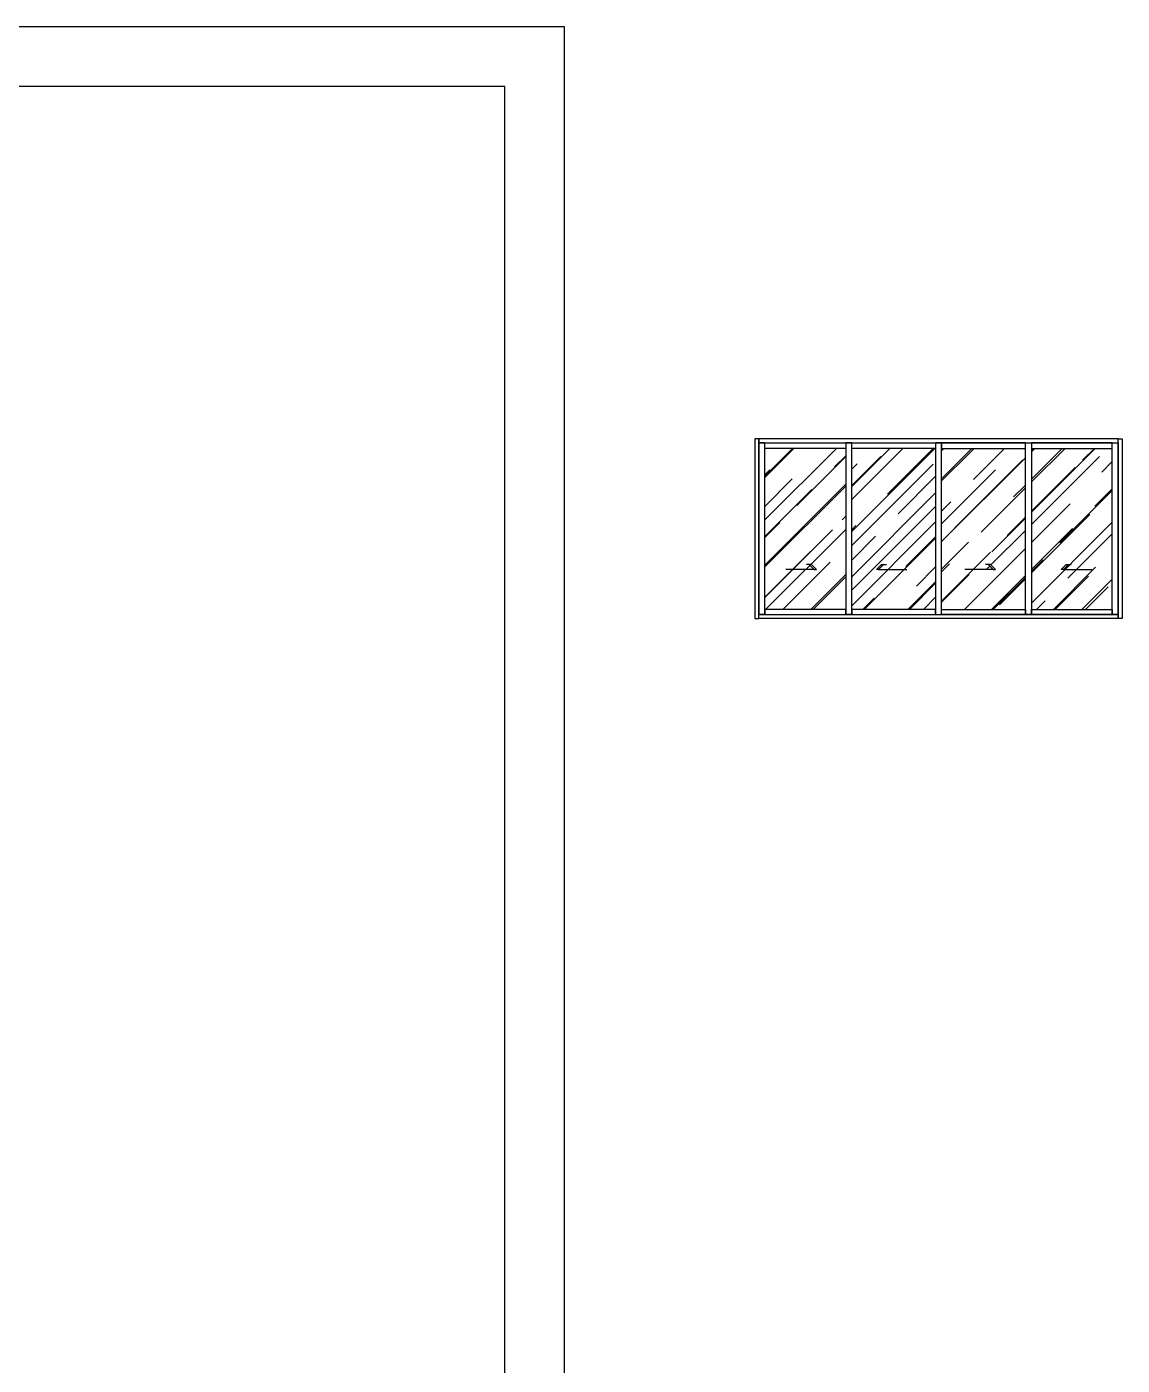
# Model space of a CAD drawing. Header units: inches. Extents: x -1366 to 1207, y -585 to 2554.
# Drawn here: x 540.91 to 554.63, y 1827.97 to 1844.73 of the extents above; entities that cross this region are included whole.
import ezdxf

# ---------------------------------------------------------------- set-up
doc = ezdxf.new("R2010")
doc.units = ezdxf.units.IN
doc.header["$MEASUREMENT"] = 0
doc.layers.add('Bodr A3', color=13, linetype='CONTINUOUS', plot=False)
for name, color, linetype in [('Door-1', 9, 'CONTINUOUS'), ('HEAD', 7, 'CONTINUOUS'), ('Wind-1', 9, 'CONTINUOUS')]:
    doc.layers.add(name, color=color, linetype=linetype)
pattern_1 = [(45, (525.71934, 1838.44875), (0.339411, 0.9050967), [6, -0.8, 2, -0.4]), (45, (525.9541, 1838.96635), (-0.659024, 0.093338), [1.2, -0.132, 2.4, -0.3]), (45, (525.62035, 1838.83058), (1.2812775, 1.6602867), [3.2, -0.56, 1.6, -0.4])]

msp = doc.modelspace()

# ---------------------------------------------------------------- hatches: boundary and pattern name
at = {"layer": 'Door-1'}
h = msp.add_hatch(dxfattribs=at)
h.set_pattern_fill('AR-RROOF', color=251, scale=0.4, angle=45)
h.set_pattern_definition(pattern_1)
h.paths.add_polyline_path([(553.4913, 1837.4367), (553.4913, 1839.5248), (553.4913, 1839.4548), (554.5038, 1839.4548), (554.5038, 1837.4367), (553.4913, 1837.4367)], is_closed=False)
h.paths.add_polyline_path([(553.9563, 1837.9986), (553.928, 1837.9986), (553.8662, 1837.9367), (553.8945, 1837.9367)], flags=16)
h = msp.add_hatch(dxfattribs=at)
h.set_pattern_fill('AR-RROOF', color=251, scale=0.4, angle=45)
h.set_pattern_definition(pattern_1)
h.paths.add_polyline_path([(550.1538, 1839.4548), (550.1538, 1837.4367), (551.1663, 1837.4367), (551.1663, 1839.4548)])
h = msp.add_hatch(dxfattribs=at)
h.set_pattern_fill('AR-RROOF', color=251, scale=0.4, angle=45)
h.set_pattern_definition([(45, (107.83434, -67.29157), (0.339411255, 0.90509668), [6, -0.8, 2, -0.4]), (45, (108.0691, -66.77397), (-0.65902352, 0.0933381), [1.2, -0.132, 2.4, -0.3]), (45, (107.73535, -66.90973), (1.281277488, 1.660286722), [3.2, -0.56, 1.6, -0.4])])
h.paths.add_polyline_path([(552.2913, 1839.4548), (551.2413, 1839.4548), (551.2413, 1837.4367), (552.2913, 1837.4367)])
h.paths.add_polyline_path([(551.6406, 1837.9986), (551.5788, 1837.9367), (551.5505, 1837.9367), (551.6123, 1837.9986)], flags=16)
h = msp.add_hatch(dxfattribs=at)
h.set_pattern_fill('AR-RROOF', color=251, scale=0.4, angle=45)
h.set_pattern_definition(pattern_1)
h.paths.add_polyline_path([(553.4163, 1839.4548), (552.3663, 1839.4548), (552.3663, 1837.4367), (553.4163, 1837.4367)])
h.paths.add_polyline_path([(552.9513, 1837.9986), (552.9796, 1837.9986), (553.0414, 1837.9367), (553.0131, 1837.9367)], flags=16)

# ---------------------------------------------------------------- linework, layer by layer
at = {"layer": 'Bodr A3'}
msp.add_lwpolyline([(516.1458, 1822.4593), (547.6458, 1822.4593), (547.6458, 1844.7343), (516.1458, 1844.7343)], close=True, dxfattribs=at)
at = {"layer": 'Door-1'}
for points in [[(550.0288, 1837.3237), (550.0788, 1837.3237), (550.0788, 1839.5737), (550.0288, 1839.5737)], [(554.5788, 1839.5737), (550.0788, 1839.5737), (550.0788, 1839.5248), (554.5788, 1839.5248)], [(550.0788, 1837.3727), (550.1538, 1837.3727), (550.1538, 1839.5248), (550.0788, 1839.5248)], [(551.1663, 1839.4548), (550.1538, 1839.4548), (550.1538, 1839.5248), (551.1663, 1839.5248)], [(551.1663, 1837.3727), (551.2413, 1837.3727), (551.2413, 1839.5248), (551.1663, 1839.5248)], [(552.2913, 1839.4548), (551.2413, 1839.4548), (551.2413, 1839.5248), (552.2913, 1839.5248)], [(552.3663, 1839.5248), (552.2913, 1839.5248), (552.2913, 1837.3727), (552.3663, 1837.3727)], [(552.3663, 1839.4548), (553.4163, 1839.4548), (553.4163, 1839.5248), (552.3663, 1839.5248)], [(553.4913, 1837.3727), (553.4163, 1837.3727), (553.4163, 1839.5248), (553.4913, 1839.5248)], [(553.4913, 1839.4548), (554.5038, 1839.4548), (554.5038, 1839.5248), (553.4913, 1839.5248)], [(554.5788, 1837.3727), (554.5038, 1837.3727), (554.5038, 1839.5248), (554.5788, 1839.5248)], [(554.6288, 1837.3237), (554.5788, 1837.3237), (554.5788, 1839.5737), (554.6288, 1839.5737)], [(550.0788, 1837.3727), (550.1538, 1837.3727), (550.1538, 1837.3727), (550.0788, 1837.3727)], [(554.5788, 1837.3237), (550.0788, 1837.3237), (550.0788, 1837.3727), (554.5788, 1837.3727)], [(550.1538, 1837.3727), (551.1663, 1837.3727), (551.1663, 1837.4367), (550.1538, 1837.4367)], [(551.1663, 1837.3727), (551.2413, 1837.3727), (551.2413, 1837.3727), (551.1663, 1837.3727)], [(551.2413, 1837.3727), (552.2913, 1837.3727), (552.2913, 1837.4367), (551.2413, 1837.4367)], [(553.4163, 1837.3727), (552.3663, 1837.3727), (552.3663, 1837.4367), (553.4163, 1837.4367)], [(554.5038, 1837.3727), (553.4913, 1837.3727), (553.4913, 1837.4367), (554.5038, 1837.4367)]]:
    msp.add_lwpolyline(points, close=True, dxfattribs=at)
at = {"layer": 'HEAD', "color": 5}
msp.add_lwpolyline([(516.8958, 1824.7637), (546.8958, 1824.7637), (546.8958, 1843.9843), (516.8958, 1843.9843)], close=True, dxfattribs=at)
at = {"layer": 'Wind-1'}
for p, q in [((550.771, 1837.9367), (550.4163, 1837.9367)), ((551.5788, 1837.9367), (551.9335, 1837.9367)), ((553.0131, 1837.9367), (552.6584, 1837.9367)), ((553.8945, 1837.9367), (554.2492, 1837.9367))]:
    msp.add_line(p, q, dxfattribs=at)
for points in [[(550.7092, 1837.9986), (550.771, 1837.9367), (550.7993, 1837.9367), (550.7375, 1837.9986), (550.7092, 1837.9986), (550.6743, 1837.9986)], [(551.6406, 1837.9986), (551.5788, 1837.9367), (551.5505, 1837.9367), (551.6123, 1837.9986), (551.6406, 1837.9986), (551.6755, 1837.9986)], [(552.9513, 1837.9986), (553.0131, 1837.9367), (553.0414, 1837.9367), (552.9796, 1837.9986), (552.9513, 1837.9986), (552.9164, 1837.9986)], [(553.9563, 1837.9986), (553.8945, 1837.9367), (553.8662, 1837.9367), (553.928, 1837.9986), (553.9563, 1837.9986), (553.9912, 1837.9986)]]:
    msp.add_lwpolyline(points, dxfattribs=at)

doc.saveas('drawing.dxf')
